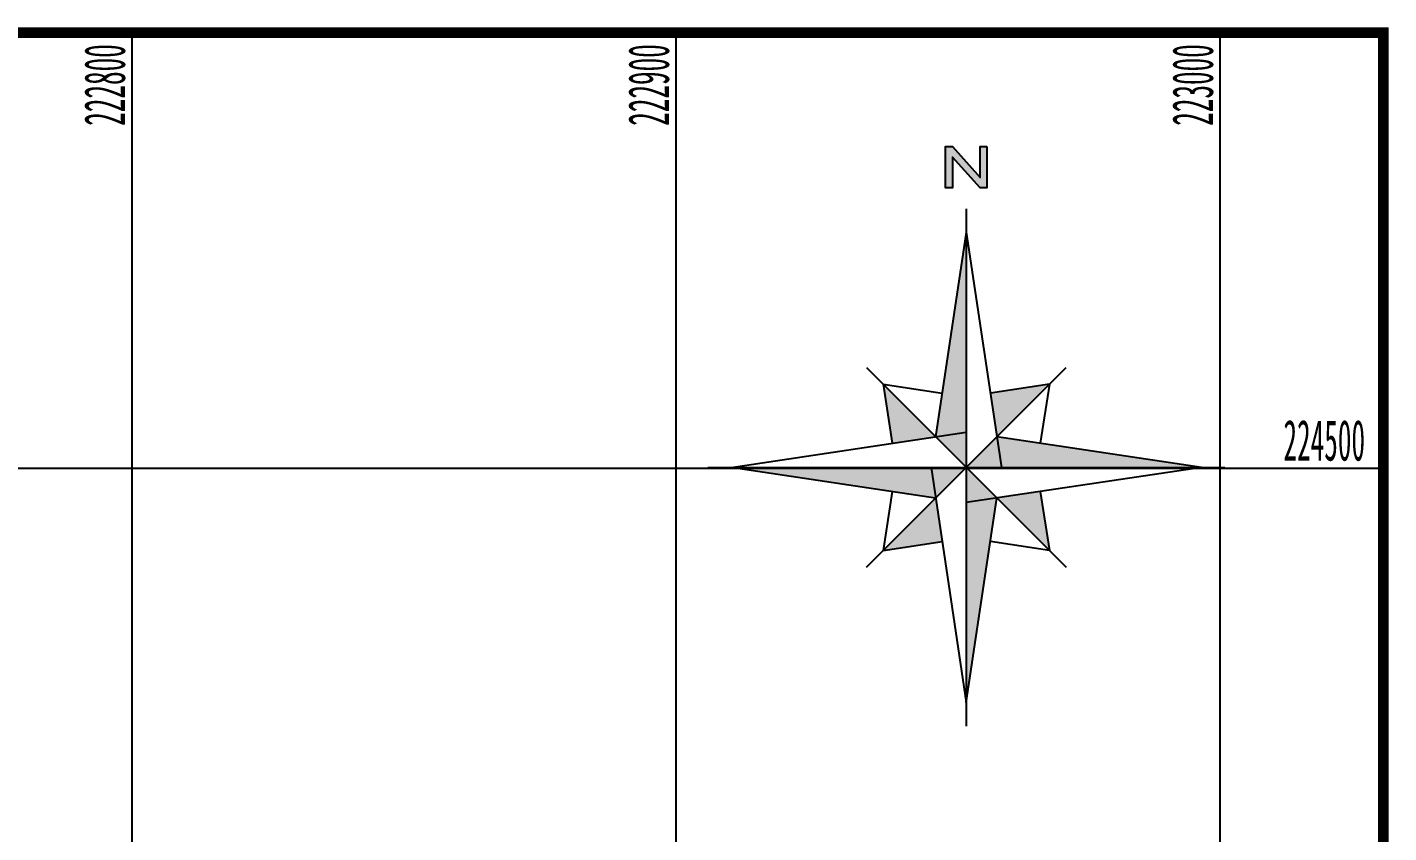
# Model space of a CAD drawing. Extents: x 221399 to 223677, y 223629 to 224581.
# Drawn here: x 222780.7 to 223031, y 224433 to 224581 of the extents above; entities that cross this region are included whole.
import ezdxf
from ezdxf.enums import TextEntityAlignment as Align

# ---------------------------------------------------------------- set-up
doc = ezdxf.new("R2010")
doc.units = 0
doc.header["$MEASUREMENT"] = 0
doc.layers.get('0').update_dxf_attribs({"linetype": 'CONTINUOUS'})
for name, color, linetype in [('CV-AZMU', 3, 'CONTINUOUS'), ('CV-GRID-BORD', 4, 'CONTINUOUS'), ('CV-GRID-LINE', 1, 'CONTINUOUS'), ('CV-GRID-TEXT', 4, 'CONTINUOUS')]:
    doc.layers.add(name, color=color, linetype=linetype)
doc.styles.add('GHS', font='DotumChe.ttf')

# ---------------------------------------------------------------- blocks, each defined once
blk = doc.blocks.new('CXBEAR2')
blk.add_hatch(color=256).paths.add_polyline_path([(23.25, -1.5), (20.25, -1.5), (20.25, -1), (22.494, 1), (20.25, 1), (20.25, 1.5), (23.25, 1.5), (23.25, 1.004), (21.006, -1), (23.25, -1)])
for p, q in [((0, 18.75), (0, -18.75)), ((-2.223, 2.223), (0, 17.045)), ((0, 17.045), (2.557, 0)), ((-7.232, 7.232), (7.232, -7.232)), ((7.232, 7.232), (-7.232, -7.232)), ((-1.752, 5.368), (-6.026, 6.026)), ((-6.026, 6.026), (-5.368, 1.752)), ((6.026, 6.026), (1.752, 5.368)), ((6.026, 6.026), (5.368, 1.752)), ((0, 2.557), (-17.045, 0)), ((17.045, 0), (2.223, 2.223)), ((23.245, 1), (23.25, 1)), ((18.75, 0), (-18.75, 0)), ((-17.045, 0), (-2.223, -2.223)), ((0, -17.045), (-2.557, 0)), ((17.045, 0), (0, -2.557)), ((-6.026, -6.026), (-5.368, -1.752)), ((6.026, -6.026), (5.368, -1.752)), ((0, -17.045), (2.223, -2.223)), ((-1.752, -5.368), (-6.026, -6.026)), ((6.026, -6.026), (1.752, -5.368))]:
    blk.add_line(p, q)
blk.add_lwpolyline([(23.25, -1.5), (20.25, -1.5), (20.25, -1), (22.494, 1), (20.25, 1), (20.25, 1.5), (23.25, 1.5), (23.25, 1.004), (21.006, -1), (23.25, -1)], close=True)
for points in [[(0, 17.045), (-2.223, 2.223), (0, 0)], [(-6.026, 6.026), (-5.368, 1.752), (-2.223, 2.223)], [(6.026, 6.026), (1.752, 5.368), (2.223, 2.223)], [(17.045, 0), (2.223, 2.223), (0, 0)], [(0, 0), (-17.045, 0), (-2.223, -2.223)], [(0, 0), (2.223, -2.223), (0, -17.045)], [(5.368, -1.752), (6.026, -6.026), (2.223, -2.223)], [(-2.223, -2.223), (-1.752, -5.368), (-6.026, -6.026)]]:
    blk.add_solid(points)

msp = doc.modelspace()

# ---------------------------------------------------------------- linework, layer by layer
at = {"layer": 'CV-GRID-BORD', "const_width": 2}
msp.add_lwpolyline([(221400, 223630), (221400, 224580), (223030, 224580), (223030, 223630)], close=True, dxfattribs=at)
at = {"layer": 'CV-GRID-LINE'}
for points in [[(222800, 224423.8), (222800, 224580)], [(222900, 224423.8), (222900, 224580)], [(223000, 223630), (223000, 224580)], [(221400, 224500), (223030, 224500)]]:
    msp.add_lwpolyline(points, dxfattribs=at)

# ---------------------------------------------------------------- block references
at = {"layer": 'CV-AZMU', "xscale": 2.535000000003492, "yscale": 2.535000000003492, "zscale": 2.535, "rotation": 90}
msp.add_blockref('CXBEAR2', (222953.34, 224500.13), dxfattribs=at)

# ---------------------------------------------------------------- texts
at = {"layer": 'CV-GRID-TEXT', "style": 'GHS', "width": 0.488932}
for s, p, p2 in [('222800', (222798.69, 224562.89), (222798.69, 224577.89)), ('222900', (222898.69, 224562.89), (222898.69, 224577.89)), ('223000', (222998.69, 224562.89), (222998.69, 224577.89))]:
    msp.add_text(s, height=7.5, rotation=90, dxfattribs=at).set_placement(p, p2, align=Align.FIT)
msp.add_text('224500', height=7.5, dxfattribs=at).set_placement((223011.64, 224501.37), (223026.64, 224501.37), align=Align.FIT)

doc.saveas('drawing.dxf')
